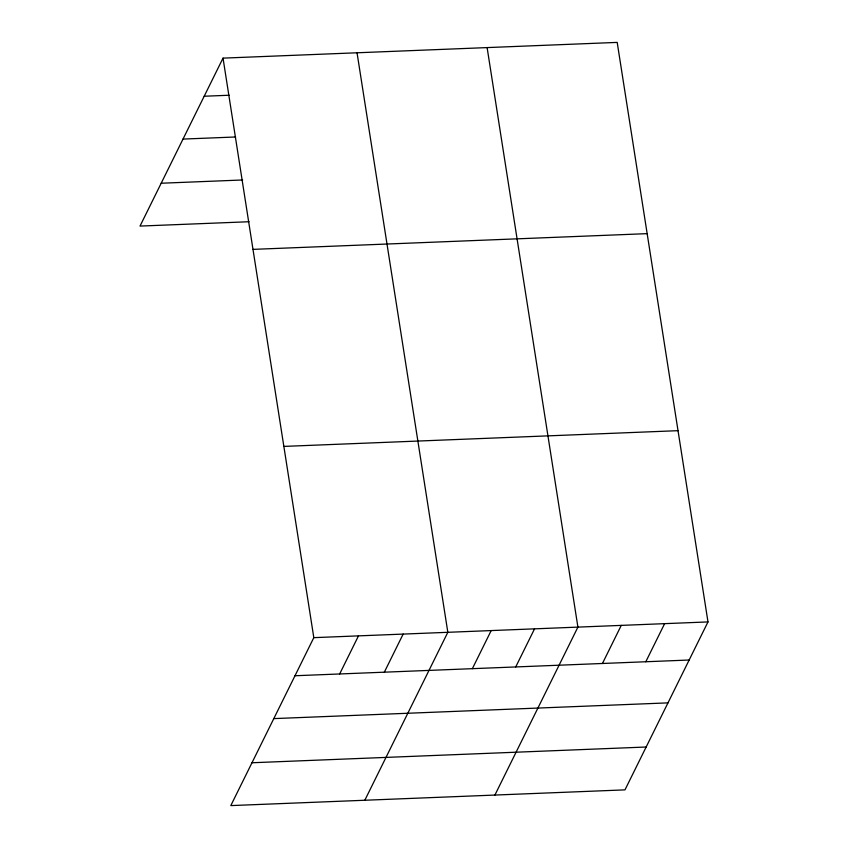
<?xml version="1.0" encoding="UTF-8"?>
<svg xmlns="http://www.w3.org/2000/svg" width="848" height="848" viewBox="0 0 848 848"><rect width="100%" height="100%" fill="white"/><g stroke="black" fill="none" stroke-linecap="round" stroke-linejoin="round"><path stroke-width="1.27" d="M223.024 58.13L313.813 637.654L230.804 805.6L624.976 789.87L707.985 621.923L617.196 42.4L223.024 58.13L140.015 226.077L249.068 221.731M339.656 673.969L358.481 635.873M384.324 672.188L403.16 634.081M364.82 800.247L447.829 632.301L357.04 52.788M472.357 668.68L491.193 630.573M515.722 666.941L534.547 628.845M494.903 795.064L577.912 627.107L487.112 47.594M602.44 663.486L621.266 625.379M645.794 661.758L664.631 623.651M204.188 96.237L229.151 95.241M183.009 139.083L235.564 136.984M161.194 183.232L242.655 179.977M252.98 249.376L647.151 233.645M283.847 446.408L678.029 430.678M313.813 637.654L707.985 621.923M294.977 675.75L689.159 660.02M273.798 718.606L667.98 702.875M251.983 762.755L646.155 747.014"/></g></svg>
